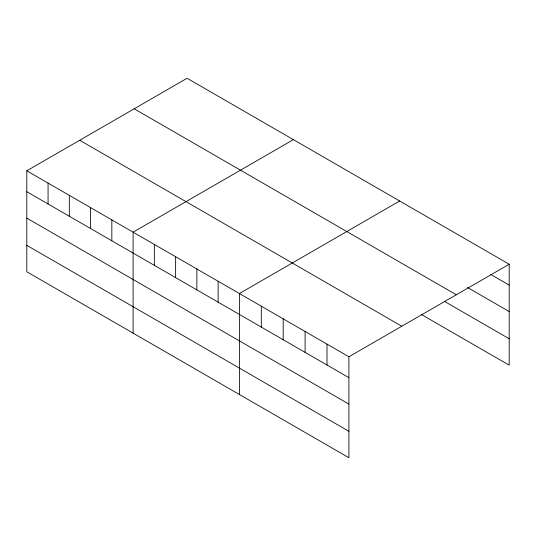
<?xml version="1.0" encoding="UTF-8"?>
<svg xmlns="http://www.w3.org/2000/svg" width="536" height="536" viewBox="0 0 536 536"><rect width="100%" height="100%" fill="white"/><g stroke="black" fill="none" stroke-linecap="round" stroke-linejoin="round"><path stroke-width="0.8" d="M348.909 404.09L348.909 356.775L26.8 170.803L26.8 271.765L348.909 457.737L348.909 404.09L26.8 218.119M421.584 314.612L509.2 365.197L509.2 264.235L187.091 78.263L26.8 170.803M293.386 139.635L133.096 232.175L133.096 333.137M399.682 201.007L239.391 293.547L239.391 394.509M348.909 356.775L509.2 264.235M490.829 274.519L509.2 285.125M467.513 287.484L509.2 311.55M134.194 108.801L456.303 294.773M444.9 301.647L509.2 338.772M79.697 140.264L401.806 326.236M26.8 191.7L348.909 377.666M26.8 245.347L348.909 431.312M327.007 344.132L327.007 365.023M305.105 331.483L305.105 352.38M283.202 318.84L283.202 339.73M261.3 306.19L261.3 327.087M218.132 281.273L218.132 302.163M196.873 268.998L196.873 289.889M175.614 256.724L175.614 277.615M154.355 244.45L154.355 265.34M111.836 219.901L111.836 240.798M90.577 207.626L90.577 228.524M69.318 195.352L69.318 216.249M48.059 183.078L48.059 203.975"/></g></svg>
